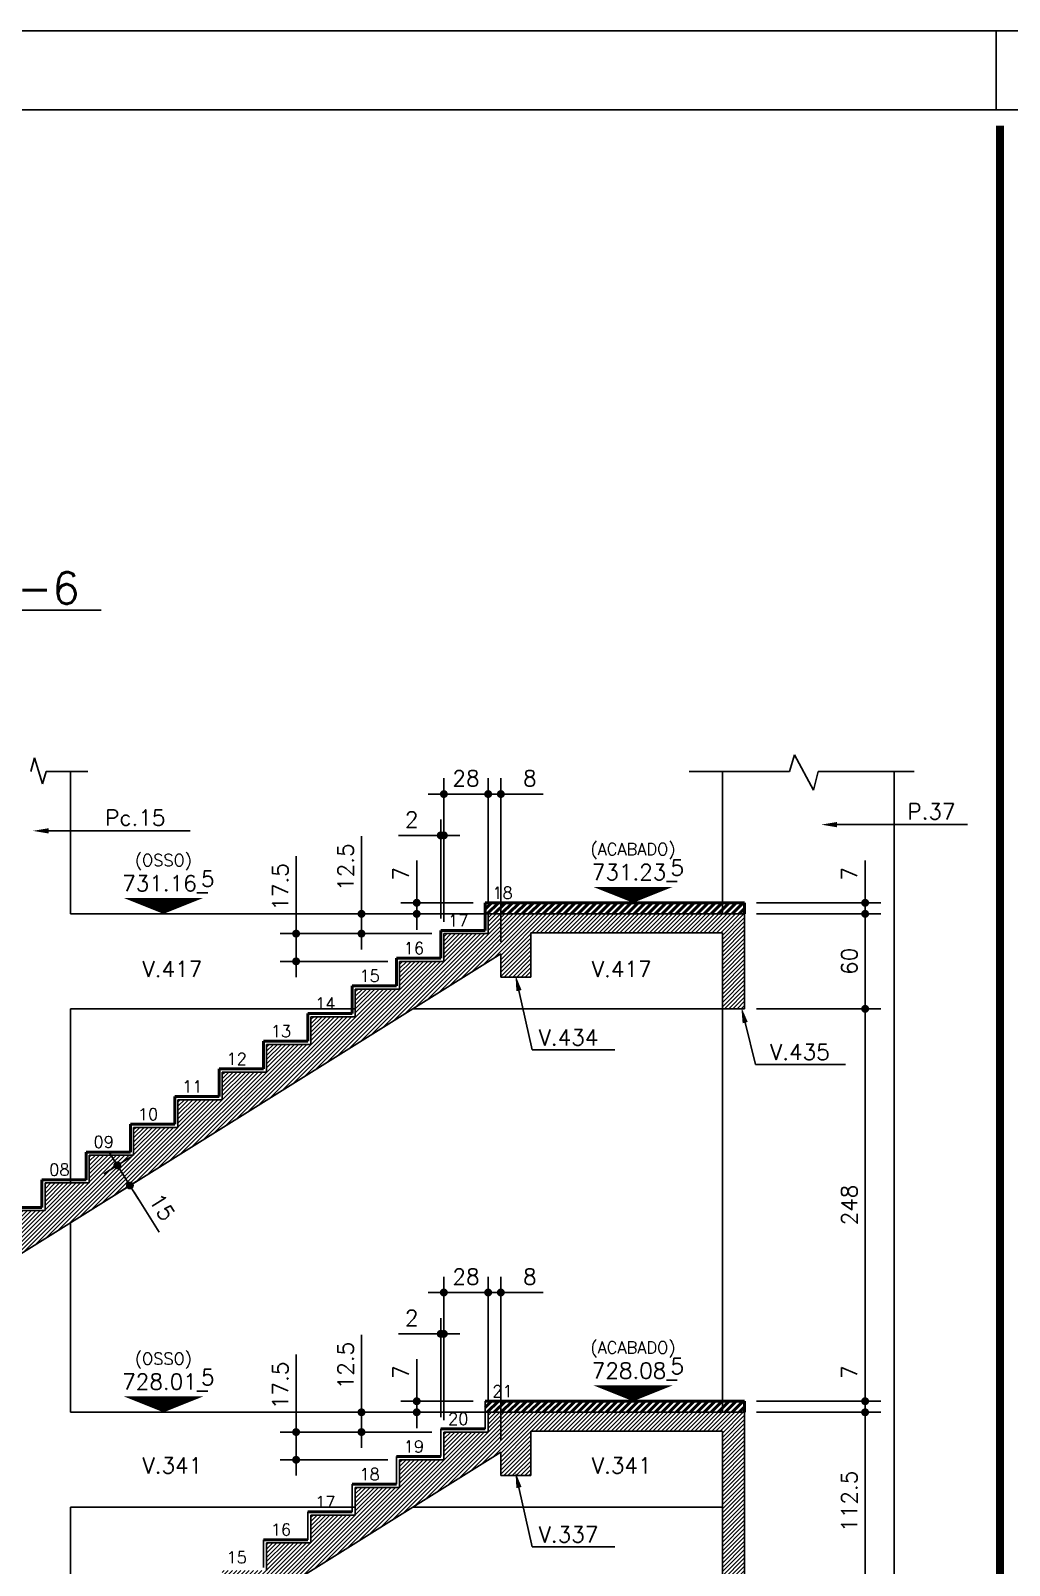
# Model space of a CAD drawing. Header units: inches. Extents: x 0 to 5940, y 0 to 4205.
# Drawn here: x 4405 to 5023, y 3235 to 4205 of the extents above; entities that cross this region are included whole.
import ezdxf
from ezdxf.enums import TextEntityAlignment as Align

# ---------------------------------------------------------------- set-up
doc = ezdxf.new("R2010")
doc.units = ezdxf.units.IN
doc.header["$LTSCALE"] = 50
doc.header["$MEASUREMENT"] = 0
for name, color, linetype in [('CORTES', 2, 'Continuous'), ('COTA', 6, 'Continuous'), ('FOLHA', 7, 'Continuous'), ('NIVEL', 3, 'Continuous'), ('TEXTO', 3, 'Continuous')]:
    doc.layers.add(name, color=color, linetype=linetype)
doc.styles.add('ROMANS', font='romans.shx')
doc.dimstyles.new('COTA_50', dxfattribs={"dimscale": 5, "dimtxt": 2, "dimasz": 1, "dimexe": 2, "dimexo": 1.5, "dimgap": 1, "dimtad": 1, "dimzin": 12, "dimdsep": 46, "dimtxsty": 'ROMANS', "dimblk1": 'COTA', "dimblk2": 'COTA', "dimsah": 1, "dimcen": -4, "dimdle": 1.5, "dimclrd": 6, "dimclre": 6, "dimclrt": 3, "dimadec": 0, "dimazin": 0, "dimtfac": 1, "dimtofl": 0, "dimtmove": 0, "dimatfit": 3, "dimldrblk": 'COTA', "dimfxl": 1, "dimtolj": 1, "dimtzin": 12, "dimarcsym": 0})

# ---------------------------------------------------------------- blocks, each defined once
blk = doc.blocks.new('COTA')
at = {"layer": 'COTA'}
for p, q in [((0, -2), (0, 2)), ((2, 0), (-2, 0))]:
    blk.add_line(p, q, dxfattribs=at)
at = {"layer": 'COTA', "const_width": 0.5}
blk.add_lwpolyline([(-0.25, 0, 1), (0.25, 0, 1)], format="xyb", close=True, dxfattribs=at)
blk = doc.blocks.new('*D18')
at = {"layer": 'COTA', "color": 6, "lineweight": -2, "transparency": 16777216}
for p, q in [((4648.97, 3343.84), (4648.97, 3365.5)), ((4684.61, 3338.84), (4638.97, 3338.84)), ((4643.65, 3331.84), (4638.97, 3331.84)), ((4648.97, 3326.84), (4648.97, 3321.84))]:
    blk.add_line(p, q, dxfattribs=at)
at = {"layer": 'Defpoints', "color": 0, "transparency": 16777216}
for p in [(4648.97, 3338.84), (4692.11, 3338.84), (4651.15, 3331.84)]:
    blk.add_point(p, dxfattribs=at)
at = {"layer": 'COTA', "color": 6, "lineweight": -2, "transparency": 16777216, "xscale": 5, "yscale": 5, "zscale": 5}
for p, rotation in [((4648.97, 3338.84), 270), ((4648.97, 3331.84), 90)]:
    blk.add_blockref('COTA', p, dxfattribs=dict(at, rotation=rotation))
at = {"layer": 'COTA', "color": 3, "transparency": 16777216, "insert": (4638.97, 3357.17), "char_height": 10, "attachment_point": 5, "rotation": 90, "style": 'ROMANS'}
blk.add_mtext('\\A1;7', dxfattribs=at)
blk = doc.blocks.new('*D19')
at = {"layer": 'COTA', "color": 6, "lineweight": -2, "transparency": 16777216}
for p, q in [((4614.07, 3336.84), (4614.07, 3380.89)), ((4610.47, 3331.84), (4604.07, 3331.84)), ((4658.61, 3319.34), (4604.07, 3319.34)), ((4614.07, 3314.34), (4614.07, 3309.34))]:
    blk.add_line(p, q, dxfattribs=at)
at = {"layer": 'Defpoints', "color": 0, "transparency": 16777216}
for p in [(4614.07, 3331.84), (4617.97, 3331.84), (4666.11, 3319.34)]:
    blk.add_point(p, dxfattribs=at)
at = {"layer": 'COTA', "color": 6, "lineweight": -2, "transparency": 16777216, "xscale": 5, "yscale": 5, "zscale": 5}
for p, rotation in [((4614.07, 3331.84), 270), ((4614.07, 3319.34), 90)]:
    blk.add_blockref('COTA', p, dxfattribs=dict(at, rotation=rotation))
at = {"layer": 'COTA', "color": 3, "transparency": 16777216, "insert": (4604.07, 3361.36), "char_height": 10, "attachment_point": 5, "rotation": 90, "style": 'ROMANS'}
blk.add_mtext('\\A1;12.5', dxfattribs=at)
blk = doc.blocks.new('*D20')
at = {"layer": 'COTA', "color": 6, "lineweight": -2, "transparency": 16777216}
for p, q in [((4572.78, 3324.34), (4572.78, 3368.39)), ((4658.61, 3319.34), (4562.78, 3319.34)), ((4630.61, 3301.84), (4562.78, 3301.84)), ((4572.78, 3296.84), (4572.78, 3291.84))]:
    blk.add_line(p, q, dxfattribs=at)
at = {"layer": 'Defpoints', "color": 0, "transparency": 16777216}
for p in [(4572.78, 3319.34), (4666.11, 3319.34), (4638.11, 3301.84)]:
    blk.add_point(p, dxfattribs=at)
at = {"layer": 'COTA', "color": 6, "lineweight": -2, "transparency": 16777216, "xscale": 5, "yscale": 5, "zscale": 5}
for p, rotation in [((4572.78, 3319.34), 270), ((4572.78, 3301.84), 90)]:
    blk.add_blockref('COTA', p, dxfattribs=dict(at, rotation=rotation))
at = {"layer": 'COTA', "color": 3, "transparency": 16777216, "insert": (4562.78, 3348.86), "char_height": 10, "attachment_point": 5, "rotation": 90, "style": 'ROMANS'}
blk.add_mtext('\\A1;17.5', dxfattribs=at)
blk = doc.blocks.new('*D30')
at = {"layer": 'COTA', "color": 6, "lineweight": -2, "transparency": 16777216}
for p, q in [((4694.11, 3339.34), (4694.11, 3417.55)), ((4702.11, 3314.15), (4702.11, 3417.55)), ((4689.11, 3407.55), (4684.11, 3407.55)), ((4707.11, 3407.55), (4728.78, 3407.55))]:
    blk.add_line(p, q, dxfattribs=at)
at = {"layer": 'Defpoints', "color": 0, "transparency": 16777216}
for p in [(4702.11, 3407.55), (4694.11, 3331.84), (4702.11, 3306.65)]:
    blk.add_point(p, dxfattribs=at)
at = {"layer": 'COTA', "color": 6, "lineweight": -2, "transparency": 16777216, "xscale": 5, "yscale": 5, "zscale": 5}
blk.add_blockref('COTA', (4694.11, 3407.55), dxfattribs=at)
at = {"layer": 'COTA', "color": 6, "lineweight": -2, "transparency": 16777216, "xscale": 5, "yscale": 5, "zscale": 5, "rotation": 180}
blk.add_blockref('COTA', (4702.11, 3407.55), dxfattribs=at)
at = {"layer": 'COTA', "color": 3, "transparency": 16777216, "insert": (4720.44, 3417.55), "char_height": 10, "attachment_point": 5, "style": 'ROMANS'}
blk.add_mtext('\\A1;8', dxfattribs=at)
blk = doc.blocks.new('*D31')
at = {"layer": 'COTA', "color": 6, "lineweight": -2, "transparency": 16777216}
for p, q in [((4666.11, 3326.84), (4666.11, 3417.55)), ((4694.11, 3339.34), (4694.11, 3417.55)), ((4689.11, 3407.55), (4671.11, 3407.55))]:
    blk.add_line(p, q, dxfattribs=at)
at = {"layer": 'Defpoints', "color": 0, "transparency": 16777216}
for p in [(4666.11, 3407.55), (4694.11, 3331.84), (4666.11, 3319.34)]:
    blk.add_point(p, dxfattribs=at)
at = {"layer": 'COTA', "color": 6, "lineweight": -2, "transparency": 16777216, "xscale": 5, "yscale": 5, "zscale": 5, "rotation": 180}
blk.add_blockref('COTA', (4666.11, 3407.55), dxfattribs=at)
at = {"layer": 'COTA', "color": 6, "lineweight": -2, "transparency": 16777216, "xscale": 5, "yscale": 5, "zscale": 5}
blk.add_blockref('COTA', (4694.11, 3407.55), dxfattribs=at)
at = {"layer": 'COTA', "color": 3, "transparency": 16777216, "insert": (4680.11, 3417.55), "char_height": 10, "attachment_point": 5, "style": 'ROMANS'}
blk.add_mtext('\\A1;28', dxfattribs=at)
blk = doc.blocks.new('*D32')
at = {"layer": 'COTA', "color": 6, "lineweight": -2, "transparency": 16777216}
for p, q in [((4664.11, 3328.84), (4664.11, 3391.42)), ((4666.11, 3363.49), (4666.11, 3391.42)), ((4659.11, 3381.42), (4637.44, 3381.42)), ((4671.11, 3381.42), (4676.11, 3381.42))]:
    blk.add_line(p, q, dxfattribs=at)
at = {"layer": 'Defpoints', "color": 0, "transparency": 16777216}
for p in [(4664.11, 3381.42), (4666.11, 3355.99), (4664.11, 3321.34)]:
    blk.add_point(p, dxfattribs=at)
at = {"layer": 'COTA', "color": 6, "lineweight": -2, "transparency": 16777216, "xscale": 5, "yscale": 5, "zscale": 5}
blk.add_blockref('COTA', (4664.11, 3381.42), dxfattribs=at)
at = {"layer": 'COTA', "color": 6, "lineweight": -2, "transparency": 16777216, "xscale": 5, "yscale": 5, "zscale": 5, "rotation": 180}
blk.add_blockref('COTA', (4666.11, 3381.42), dxfattribs=at)
at = {"layer": 'COTA', "color": 3, "transparency": 16777216, "insert": (4645.78, 3391.42), "char_height": 10, "attachment_point": 5, "style": 'ROMANS'}
blk.add_mtext('\\A1;2', dxfattribs=at)
blk = doc.blocks.new('*D33')
at = {"layer": 'COTA', "color": 6, "lineweight": -2, "transparency": 16777216}
for p, q in [((4648.97, 3658.84), (4648.97, 3680.5)), ((4684.61, 3653.84), (4638.97, 3653.84)), ((4643.65, 3646.84), (4638.97, 3646.84)), ((4648.97, 3641.84), (4648.97, 3636.84))]:
    blk.add_line(p, q, dxfattribs=at)
at = {"layer": 'Defpoints', "color": 0, "transparency": 16777216}
for p in [(4648.97, 3653.84), (4651.15, 3646.84), (4692.11, 3653.84)]:
    blk.add_point(p, dxfattribs=at)
at = {"layer": 'COTA', "color": 6, "lineweight": -2, "transparency": 16777216, "xscale": 5, "yscale": 5, "zscale": 5}
for p, rotation in [((4648.97, 3653.84), 270), ((4648.97, 3646.84), 90)]:
    blk.add_blockref('COTA', p, dxfattribs=dict(at, rotation=rotation))
at = {"layer": 'COTA', "color": 3, "transparency": 16777216, "insert": (4638.97, 3672.17), "char_height": 10, "attachment_point": 5, "rotation": 90, "style": 'ROMANS'}
blk.add_mtext('\\A1;7', dxfattribs=at)
blk = doc.blocks.new('*D34')
at = {"layer": 'COTA', "color": 6, "lineweight": -2, "transparency": 16777216}
for p, q in [((4614.07, 3651.84), (4614.07, 3695.89)), ((4610.47, 3646.84), (4604.07, 3646.84)), ((4658.61, 3634.34), (4604.07, 3634.34)), ((4614.07, 3629.34), (4614.07, 3624.34))]:
    blk.add_line(p, q, dxfattribs=at)
at = {"layer": 'Defpoints', "color": 0, "transparency": 16777216}
for p in [(4614.07, 3646.84), (4617.97, 3646.84), (4666.11, 3634.34)]:
    blk.add_point(p, dxfattribs=at)
at = {"layer": 'COTA', "color": 6, "lineweight": -2, "transparency": 16777216, "xscale": 5, "yscale": 5, "zscale": 5}
for p, rotation in [((4614.07, 3646.84), 270), ((4614.07, 3634.34), 90)]:
    blk.add_blockref('COTA', p, dxfattribs=dict(at, rotation=rotation))
at = {"layer": 'COTA', "color": 3, "transparency": 16777216, "insert": (4604.07, 3676.36), "char_height": 10, "attachment_point": 5, "rotation": 90, "style": 'ROMANS'}
blk.add_mtext('\\A1;12.5', dxfattribs=at)
blk = doc.blocks.new('*D35')
at = {"layer": 'COTA', "color": 6, "lineweight": -2, "transparency": 16777216}
for p, q in [((4572.78, 3639.34), (4572.78, 3683.39)), ((4658.61, 3634.34), (4562.78, 3634.34)), ((4630.61, 3616.84), (4562.78, 3616.84)), ((4572.78, 3611.84), (4572.78, 3606.84))]:
    blk.add_line(p, q, dxfattribs=at)
at = {"layer": 'Defpoints', "color": 0, "transparency": 16777216}
for p in [(4572.78, 3634.34), (4666.11, 3634.34), (4638.11, 3616.84)]:
    blk.add_point(p, dxfattribs=at)
at = {"layer": 'COTA', "color": 6, "lineweight": -2, "transparency": 16777216, "xscale": 5, "yscale": 5, "zscale": 5}
for p, rotation in [((4572.78, 3634.34), 270), ((4572.78, 3616.84), 90)]:
    blk.add_blockref('COTA', p, dxfattribs=dict(at, rotation=rotation))
at = {"layer": 'COTA', "color": 3, "transparency": 16777216, "insert": (4562.78, 3663.86), "char_height": 10, "attachment_point": 5, "rotation": 90, "style": 'ROMANS'}
blk.add_mtext('\\A1;17.5', dxfattribs=at)
blk = doc.blocks.new('*D36')
at = {"layer": 'COTA', "color": 6, "lineweight": -2, "transparency": 16777216}
for p, q in [((4694.11, 3654.34), (4694.11, 3732.55)), ((4702.11, 3629.15), (4702.11, 3732.55)), ((4689.11, 3722.55), (4684.11, 3722.55)), ((4707.11, 3722.55), (4728.78, 3722.55))]:
    blk.add_line(p, q, dxfattribs=at)
at = {"layer": 'Defpoints', "color": 0, "transparency": 16777216}
for p in [(4702.11, 3722.55), (4694.11, 3646.84), (4702.11, 3621.65)]:
    blk.add_point(p, dxfattribs=at)
at = {"layer": 'COTA', "color": 6, "lineweight": -2, "transparency": 16777216, "xscale": 5, "yscale": 5, "zscale": 5}
blk.add_blockref('COTA', (4694.11, 3722.55), dxfattribs=at)
at = {"layer": 'COTA', "color": 6, "lineweight": -2, "transparency": 16777216, "xscale": 5, "yscale": 5, "zscale": 5, "rotation": 180}
blk.add_blockref('COTA', (4702.11, 3722.55), dxfattribs=at)
at = {"layer": 'COTA', "color": 3, "transparency": 16777216, "insert": (4720.44, 3732.55), "char_height": 10, "attachment_point": 5, "style": 'ROMANS'}
blk.add_mtext('\\A1;8', dxfattribs=at)
blk = doc.blocks.new('*D37')
at = {"layer": 'COTA', "color": 6, "lineweight": -2, "transparency": 16777216}
for p, q in [((4666.11, 3641.84), (4666.11, 3732.55)), ((4694.11, 3654.34), (4694.11, 3732.55)), ((4689.11, 3722.55), (4671.11, 3722.55))]:
    blk.add_line(p, q, dxfattribs=at)
at = {"layer": 'Defpoints', "color": 0, "transparency": 16777216}
for p in [(4666.11, 3722.55), (4694.11, 3646.84), (4666.11, 3634.34)]:
    blk.add_point(p, dxfattribs=at)
at = {"layer": 'COTA', "color": 6, "lineweight": -2, "transparency": 16777216, "xscale": 5, "yscale": 5, "zscale": 5, "rotation": 180}
blk.add_blockref('COTA', (4666.11, 3722.55), dxfattribs=at)
at = {"layer": 'COTA', "color": 6, "lineweight": -2, "transparency": 16777216, "xscale": 5, "yscale": 5, "zscale": 5}
blk.add_blockref('COTA', (4694.11, 3722.55), dxfattribs=at)
at = {"layer": 'COTA', "color": 3, "transparency": 16777216, "insert": (4680.11, 3732.55), "char_height": 10, "attachment_point": 5, "style": 'ROMANS'}
blk.add_mtext('\\A1;28', dxfattribs=at)
blk = doc.blocks.new('*D38')
at = {"layer": 'COTA', "color": 6, "lineweight": -2, "transparency": 16777216}
for p, q in [((4664.11, 3643.84), (4664.11, 3706.42)), ((4666.11, 3678.49), (4666.11, 3706.42)), ((4659.11, 3696.42), (4637.44, 3696.42)), ((4671.11, 3696.42), (4676.11, 3696.42))]:
    blk.add_line(p, q, dxfattribs=at)
at = {"layer": 'Defpoints', "color": 0, "transparency": 16777216}
for p in [(4664.11, 3696.42), (4666.11, 3670.99), (4664.11, 3636.34)]:
    blk.add_point(p, dxfattribs=at)
at = {"layer": 'COTA', "color": 6, "lineweight": -2, "transparency": 16777216, "xscale": 5, "yscale": 5, "zscale": 5}
blk.add_blockref('COTA', (4664.11, 3696.42), dxfattribs=at)
at = {"layer": 'COTA', "color": 6, "lineweight": -2, "transparency": 16777216, "xscale": 5, "yscale": 5, "zscale": 5, "rotation": 180}
blk.add_blockref('COTA', (4666.11, 3696.42), dxfattribs=at)
at = {"layer": 'COTA', "color": 3, "transparency": 16777216, "insert": (4645.78, 3706.42), "char_height": 10, "attachment_point": 5, "style": 'ROMANS'}
blk.add_mtext('\\A1;2', dxfattribs=at)
blk = doc.blocks.new('*D43')
at = {"layer": 'COTA', "color": 6, "lineweight": -2, "transparency": 16777216}
for p, q in [((4457.16, 3492.14), (4454.51, 3496.38)), ((4463.75, 3490.36), (4451.33, 3482.6)), ((4471.7, 3477.64), (4459.28, 3469.88)), ((4470.41, 3470.94), (4486.19, 3445.7))]:
    blk.add_line(p, q, dxfattribs=at)
at = {"layer": 'Defpoints', "color": 0, "transparency": 16777216}
for p in [(4470.11, 3494.34), (4467.76, 3475.18), (4478.06, 3481.62)]:
    blk.add_point(p, dxfattribs=at)
at = {"layer": 'COTA', "color": 6, "lineweight": -2, "transparency": 16777216, "xscale": 5, "yscale": 5, "zscale": 5}
for p, rotation in [((4459.81, 3487.9), 302.005383208085), ((4467.76, 3475.18), 122.005383208085)]:
    blk.add_blockref('COTA', p, dxfattribs=dict(at, rotation=rotation))
at = {"layer": 'COTA', "color": 3, "transparency": 16777216, "insert": (4488.11, 3461.5), "char_height": 10, "attachment_point": 5, "rotation": 302.00538, "style": 'ROMANS'}
blk.add_mtext('\\A1;15', dxfattribs=at)
blk = doc.blocks.new('*D270')
at = {"layer": 'COTA', "color": 6, "lineweight": -2, "transparency": 16777216}
for p, q in [((4863.61, 3586.84), (4942.28, 3586.84)), ((4932.28, 3343.84), (4932.28, 3581.84)), ((4863.61, 3338.84), (4942.28, 3338.84))]:
    blk.add_line(p, q, dxfattribs=at)
at = {"layer": 'Defpoints', "color": 0, "transparency": 16777216}
for p in [(4856.11, 3586.84), (4932.28, 3586.84), (4856.11, 3338.84)]:
    blk.add_point(p, dxfattribs=at)
at = {"layer": 'COTA', "color": 6, "lineweight": -2, "transparency": 16777216, "xscale": 5, "yscale": 5, "zscale": 5}
for p, rotation in [((4932.28, 3586.84), 90), ((4932.28, 3338.84), 270)]:
    blk.add_blockref('COTA', p, dxfattribs=dict(at, rotation=rotation))
at = {"layer": 'COTA', "color": 3, "transparency": 16777216, "insert": (4922.28, 3462.84), "char_height": 10, "attachment_point": 5, "rotation": 90, "style": 'ROMANS'}
blk.add_mtext('\\A1;248', dxfattribs=at)
blk = doc.blocks.new('*D271')
at = {"layer": 'COTA', "color": 6, "lineweight": -2, "transparency": 16777216}
for p, q in [((4863.61, 3646.84), (4942.28, 3646.84)), ((4932.28, 3591.84), (4932.28, 3641.84)), ((4863.61, 3586.84), (4942.28, 3586.84))]:
    blk.add_line(p, q, dxfattribs=at)
at = {"layer": 'Defpoints', "color": 0, "transparency": 16777216}
for p in [(4856.11, 3646.84), (4932.28, 3646.84), (4856.11, 3586.84)]:
    blk.add_point(p, dxfattribs=at)
at = {"layer": 'COTA', "color": 6, "lineweight": -2, "transparency": 16777216, "xscale": 5, "yscale": 5, "zscale": 5}
for p, rotation in [((4932.28, 3646.84), 90), ((4932.28, 3586.84), 270)]:
    blk.add_blockref('COTA', p, dxfattribs=dict(at, rotation=rotation))
at = {"layer": 'COTA', "color": 3, "transparency": 16777216, "insert": (4922.28, 3616.84), "char_height": 10, "attachment_point": 5, "rotation": 90, "style": 'ROMANS'}
blk.add_mtext('\\A1;60', dxfattribs=at)
blk = doc.blocks.new('*D272')
at = {"layer": 'COTA', "color": 6, "lineweight": -2, "transparency": 16777216}
for p, q in [((4932.28, 3658.84), (4932.28, 3680.5)), ((4863.61, 3653.84), (4942.28, 3653.84)), ((4863.61, 3646.84), (4942.28, 3646.84)), ((4932.28, 3641.84), (4932.28, 3636.84))]:
    blk.add_line(p, q, dxfattribs=at)
at = {"layer": 'Defpoints', "color": 0, "transparency": 16777216}
for p in [(4856.11, 3653.84), (4856.11, 3646.84), (4932.28, 3653.84)]:
    blk.add_point(p, dxfattribs=at)
at = {"layer": 'COTA', "color": 6, "lineweight": -2, "transparency": 16777216, "xscale": 5, "yscale": 5, "zscale": 5}
for p, rotation in [((4932.28, 3653.84), 270), ((4932.28, 3646.84), 90)]:
    blk.add_blockref('COTA', p, dxfattribs=dict(at, rotation=rotation))
at = {"layer": 'COTA', "color": 3, "transparency": 16777216, "insert": (4922.28, 3672.17), "char_height": 10, "attachment_point": 5, "rotation": 90, "style": 'ROMANS'}
blk.add_mtext('\\A1;7', dxfattribs=at)
blk = doc.blocks.new('*D273')
at = {"layer": 'COTA', "color": 6, "lineweight": -2, "transparency": 16777216}
for p, q in [((4932.28, 3343.84), (4932.28, 3365.5)), ((4863.61, 3338.84), (4942.28, 3338.84)), ((4863.61, 3331.84), (4942.28, 3331.84)), ((4932.28, 3326.84), (4932.28, 3321.84))]:
    blk.add_line(p, q, dxfattribs=at)
at = {"layer": 'Defpoints', "color": 0, "transparency": 16777216}
for p in [(4856.11, 3338.84), (4932.28, 3338.84), (4856.11, 3331.84)]:
    blk.add_point(p, dxfattribs=at)
at = {"layer": 'COTA', "color": 6, "lineweight": -2, "transparency": 16777216, "xscale": 5, "yscale": 5, "zscale": 5}
for p, rotation in [((4932.28, 3338.84), 270), ((4932.28, 3331.84), 90)]:
    blk.add_blockref('COTA', p, dxfattribs=dict(at, rotation=rotation))
at = {"layer": 'COTA', "color": 3, "transparency": 16777216, "insert": (4922.28, 3357.17), "char_height": 10, "attachment_point": 5, "rotation": 90, "style": 'ROMANS'}
blk.add_mtext('\\A1;7', dxfattribs=at)
blk = doc.blocks.new('*D274')
at = {"layer": 'COTA', "color": 6, "lineweight": -2, "transparency": 16777216}
for p, q in [((4863.61, 3331.84), (4942.28, 3331.84)), ((4932.28, 3326.84), (4932.28, 3224.34)), ((4863.61, 3219.34), (4942.28, 3219.34))]:
    blk.add_line(p, q, dxfattribs=at)
at = {"layer": 'Defpoints', "color": 0, "transparency": 16777216}
for p in [(4856.11, 3331.84), (4856.11, 3219.34), (4932.28, 3219.34)]:
    blk.add_point(p, dxfattribs=at)
at = {"layer": 'COTA', "color": 6, "lineweight": -2, "transparency": 16777216, "xscale": 5, "yscale": 5, "zscale": 5}
for p, rotation in [((4932.28, 3331.84), 90), ((4932.28, 3219.34), 270)]:
    blk.add_blockref('COTA', p, dxfattribs=dict(at, rotation=rotation))
at = {"layer": 'COTA', "color": 3, "transparency": 16777216, "insert": (4922.28, 3275.59), "char_height": 10, "attachment_point": 5, "rotation": 90, "style": 'ROMANS'}
blk.add_mtext('\\A1;112.5', dxfattribs=at)

msp = doc.modelspace()

# ---------------------------------------------------------------- hatches: boundary and pattern name
at = {"layer": 'CORTES'}
h = msp.add_hatch(dxfattribs=at)
h.set_pattern_fill('ANSI31', color=252, scale=15)
h.set_pattern_definition([(45, (-3684.6014, 14150.7045), (-1.32582521, 1.32582521), [])])
h.paths.add_polyline_path([(4638.111, 3599.338), (4610.111, 3599.338), (4610.111, 3581.838), (4582.111, 3581.838), (4582.111, 3564.338), (4554.111, 3564.338), (4554.111, 3546.838), (4526.111, 3546.838), (4526.111, 3529.338), (4498.111, 3529.338), (4498.111, 3511.838), (4470.111, 3511.838), (4470.111, 3494.338), (4442.111, 3494.338), (4442.111, 3476.838), (4414.111, 3476.838), (4414.111, 3459.338), (4386.111, 3459.338), (4386.111, 3441.838), (4358.111, 3441.838), (4358.111, 3424.338), (4330.111, 3424.338), (4330.111, 3406.838), (4302.111, 3406.838), (4302.111, 3389.338), (4274.111, 3389.338), (4274.111, 3371.838), (4246.111, 3371.838), (4246.111, 3354.338), (4218.111, 3354.338), (4218.111, 3331.838), (3817.58, 3331.838), (3817.58, 3316.838), (3972.077, 3316.838), (3972.077, 3271.838), (3991.077, 3271.838), (3991.077, 3319.838), (4218.111, 3319.838), (4218.111, 3291.838), (4237.111, 3291.838), (4237.111, 3331.024), (4702.111, 3621.649), (4702.111, 3606.838), (4721.111, 3606.838), (4721.111, 3634.838), (4842.111, 3634.838), (4842.111, 3586.838), (4856.111, 3586.838), (4856.111, 3646.838), (4694.111, 3646.838), (4694.111, 3634.338), (4666.111, 3634.338), (4666.111, 3616.838), (4638.111, 3616.838)])
at = {"layer": 'CORTES', "linetype": 'Continuous', "lineweight": 50}
h = msp.add_hatch(dxfattribs=at)
h.set_pattern_fill('ANSI31', color=253, scale=25)
h.set_pattern_definition([(45, (-3684.6014, 14957.1762), (-2.2097087, 2.2097087), [])])
h.paths.add_polyline_path([(4856.111, 3653.838), (4692.111, 3653.838), (4692.111, 3646.838), (4694.111, 3646.838), (4856.111, 3646.838)])
h = msp.add_hatch(dxfattribs=at)
h.set_pattern_fill('ANSI31', color=253, scale=25)
h.set_pattern_definition([(45, (-3684.6014, 14642.1762), (-2.2097087, 2.2097087), [])])
h.paths.add_polyline_path([(4856.111, 3338.838), (4692.111, 3338.838), (4692.111, 3331.838), (4694.111, 3331.838), (4856.111, 3331.838)])
at = {"layer": 'CORTES'}
h = msp.add_hatch(dxfattribs=at)
h.set_pattern_fill('ANSI31', color=252, scale=15)
h.set_pattern_definition([(45, (-3684.6014, 14642.1762), (-1.32582521, 1.32582521), [])])
h.paths.add_polyline_path([(4154.413, 2964.338), (4702.111, 3306.649), (4702.111, 3291.838), (4721.111, 3291.838), (4721.111, 3319.838), (4842.111, 3319.838), (4842.111, 3219.338), (4856.111, 3219.338), (4856.111, 3331.838), (4694.111, 3331.838), (4694.111, 3319.338), (4666.111, 3319.338), (4666.111, 3301.838), (4638.111, 3301.838), (4638.111, 3284.338), (4610.111, 3284.338), (4610.111, 3266.838), (4582.111, 3266.838), (4582.111, 3249.338), (4554.111, 3249.338), (4554.111, 3231.838), (4526.111, 3231.838), (4526.111, 3214.338), (4498.111, 3214.338), (4498.111, 3196.838), (4470.111, 3196.838), (4470.111, 3179.338), (4442.111, 3179.338), (4442.111, 3161.838), (4414.111, 3161.838), (4414.111, 3144.338), (4386.111, 3144.338), (4386.111, 3126.838), (4358.111, 3126.838), (4358.111, 3109.338), (4330.111, 3109.338), (4330.111, 3091.838), (4302.111, 3091.838), (4302.111, 3074.338), (4274.111, 3074.338), (4274.111, 3056.838), (4246.111, 3056.838), (4246.111, 3039.338), (4218.111, 3039.338), (4218.111, 3021.838), (4190.111, 3021.838), (4190.111, 3004.338), (4162.111, 3004.338), (4162.111, 2986.838), (4134.111, 2986.838), (4134.111, 2964.338), (3817.58, 2964.338), (3817.58, 2949.338), (4110.611, 2949.338), (4110.611, 2904.338), (4129.611, 2904.338), (4129.611, 2952.338), (4702.111, 2952.338), (4702.111, 2904.338), (4721.111, 2904.338), (4721.111, 2952.338), (4842.111, 2952.338), (4842.111, 2869.338), (4856.111, 2869.338), (4856.111, 2964.338)])

# ---------------------------------------------------------------- linework, layer by layer
at = {"layer": 'CORTES', "color": 8}
for p, q in [((4405.067, 3736.83), (4407.406, 3745.526)), ((4407.406, 3745.526), (4412.447, 3729.017)), ((4884.405, 3736.83), (4887.747, 3747.322)), ((4887.747, 3747.322), (4899.626, 3724.942)), ((4412.447, 3729.017), (4414.817, 3736.83)), ((4414.817, 3736.83), (4441.106, 3736.83)), ((4821.057, 3736.83), (4884.405, 3736.83)), ((4899.626, 3724.942), (4902.683, 3736.83)), ((4902.683, 3736.83), (4963.324, 3736.83)), ((4950.658, 2799.018), (4950.658, 3736.83))]:
    msp.add_line(p, q, dxfattribs=at)
at = {"layer": 'CORTES'}
for p, q in [((4430.111, 3736.83), (4430.111, 3646.838)), ((4842.111, 3646.838), (4842.111, 3736.83)), ((4430.111, 3646.838), (4694.111, 3646.838)), ((4430.111, 3586.838), (4430.111, 3476.838)), ((4430.111, 3586.838), (4610.111, 3586.838)), ((4646.413, 3586.838), (4842.111, 3586.838)), ((4842.111, 3331.838), (4842.111, 3586.838)), ((4430.111, 3451.649), (4430.111, 3331.838)), ((4430.111, 3331.838), (4694.111, 3331.838)), ((4430.111, 3271.838), (4430.111, 3161.838)), ((4430.111, 3271.838), (4610.111, 3271.838)), ((4646.413, 3271.838), (4842.111, 3271.838))]:
    msp.add_line(p, q, dxfattribs=at)
at = {"layer": 'CORTES', "color": 253, "linetype": 'Continuous', "lineweight": 50}
for p, q in [((4692.111, 3653.838), (4856.111, 3653.838)), ((4692.111, 3636.338), (4692.111, 3653.838)), ((4856.111, 3646.838), (4856.111, 3653.838)), ((4664.111, 3636.338), (4692.111, 3636.338)), ((4664.111, 3618.838), (4664.111, 3636.338)), ((4636.111, 3618.838), (4664.111, 3618.838)), ((4636.111, 3601.338), (4636.111, 3618.838)), ((4608.111, 3601.338), (4636.111, 3601.338)), ((4608.111, 3583.838), (4608.111, 3601.338)), ((4580.111, 3583.838), (4608.111, 3583.838)), ((4580.111, 3566.338), (4580.111, 3583.838)), ((4552.111, 3566.338), (4580.111, 3566.338)), ((4552.111, 3548.838), (4552.111, 3566.338)), ((4524.111, 3548.838), (4552.111, 3548.838)), ((4524.111, 3531.338), (4524.111, 3548.838)), ((4496.111, 3531.338), (4524.111, 3531.338)), ((4496.111, 3513.838), (4496.111, 3531.338)), ((4468.111, 3513.838), (4496.111, 3513.838)), ((4468.111, 3496.338), (4468.111, 3513.838)), ((4440.111, 3496.338), (4468.111, 3496.338)), ((4440.111, 3478.838), (4440.111, 3496.338)), ((4412.111, 3478.838), (4440.111, 3478.838)), ((4412.111, 3461.338), (4412.111, 3478.838)), ((4384.111, 3461.338), (4412.111, 3461.338)), ((4692.111, 3338.838), (4856.111, 3338.838)), ((4856.111, 3331.838), (4856.111, 3338.838)), ((4664.111, 3321.338), (4692.111, 3321.338)), ((4636.111, 3303.838), (4664.111, 3303.838)), ((4608.111, 3286.338), (4636.111, 3286.338)), ((4580.111, 3268.838), (4608.111, 3268.838)), ((4552.111, 3251.338), (4580.111, 3251.338))]:
    msp.add_line(p, q, dxfattribs=at)
at = {"layer": 'CORTES', "color": 1}
for p, q in [((4694.111, 3634.338), (4694.111, 3646.838)), ((4694.111, 3646.838), (4856.111, 3646.838)), ((4856.111, 3586.838), (4856.111, 3646.838)), ((4666.111, 3616.838), (4666.111, 3634.338)), ((4666.111, 3634.338), (4694.111, 3634.338)), ((4721.111, 3606.838), (4721.111, 3634.838)), ((4721.111, 3634.838), (4842.111, 3634.838)), ((4842.111, 3586.838), (4842.111, 3634.838)), ((4237.111, 3331.024), (4702.111, 3621.649)), ((4702.111, 3606.838), (4702.111, 3621.649)), ((4638.111, 3599.338), (4638.111, 3616.838)), ((4638.111, 3616.838), (4666.111, 3616.838)), ((4610.111, 3581.838), (4610.111, 3599.338)), ((4610.111, 3599.338), (4638.111, 3599.338)), ((4702.111, 3606.838), (4721.111, 3606.838)), ((4582.111, 3564.338), (4582.111, 3581.838)), ((4582.111, 3581.838), (4610.111, 3581.838)), ((4842.111, 3586.838), (4856.111, 3586.838)), ((4554.111, 3546.838), (4554.111, 3564.338)), ((4554.111, 3564.338), (4582.111, 3564.338)), ((4526.111, 3529.338), (4526.111, 3546.838)), ((4526.111, 3546.838), (4554.111, 3546.838)), ((4498.111, 3511.838), (4498.111, 3529.338)), ((4498.111, 3529.338), (4526.111, 3529.338)), ((4470.111, 3494.338), (4470.111, 3511.838)), ((4470.111, 3511.838), (4498.111, 3511.838)), ((4442.111, 3476.838), (4442.111, 3494.338)), ((4442.111, 3494.338), (4470.111, 3494.338)), ((4414.111, 3459.338), (4414.111, 3476.838)), ((4414.111, 3476.838), (4442.111, 3476.838)), ((4386.111, 3459.338), (4414.111, 3459.338)), ((4694.111, 3319.338), (4694.111, 3331.838)), ((4694.111, 3331.838), (4856.111, 3331.838)), ((4856.111, 3331.838), (4856.111, 3219.338)), ((4666.111, 3301.838), (4666.111, 3319.338)), ((4666.111, 3319.338), (4694.111, 3319.338)), ((4721.111, 3291.838), (4721.111, 3319.838)), ((4721.111, 3319.838), (4842.111, 3319.838)), ((4842.111, 3219.338), (4842.111, 3319.838)), ((4702.111, 3306.649), (4154.413, 2964.338)), ((4638.111, 3284.338), (4638.111, 3301.838)), ((4638.111, 3301.838), (4666.111, 3301.838)), ((4702.111, 3291.838), (4702.111, 3306.649)), ((4702.111, 3291.838), (4721.111, 3291.838)), ((4610.111, 3266.838), (4610.111, 3284.338)), ((4610.111, 3284.338), (4638.111, 3284.338)), ((4582.111, 3249.338), (4582.111, 3266.838)), ((4582.111, 3266.838), (4610.111, 3266.838)), ((4554.111, 3231.838), (4554.111, 3249.338)), ((4554.111, 3249.338), (4582.111, 3249.338))]:
    msp.add_line(p, q, dxfattribs=at)
at = {"layer": 'CORTES', "color": 253}
for p, q in [((4692.111, 3321.338), (4692.111, 3338.838)), ((4664.111, 3303.838), (4664.111, 3321.338)), ((4636.111, 3286.338), (4636.111, 3303.838)), ((4608.111, 3268.838), (4608.111, 3286.338)), ((4580.111, 3251.338), (4580.111, 3268.838)), ((4552.111, 3233.838), (4552.111, 3251.338))]:
    msp.add_line(p, q, dxfattribs=at)
at = {"layer": 'FOLHA'}
msp.add_line((5015, 4155), (5015, 4205), dxfattribs=at)
at = {"layer": 'FOLHA', "color": 1}
msp.add_line((5895, 4155), (125, 4155), dxfattribs=at)
at = {"layer": 'FOLHA'}
msp.add_lwpolyline([(0, 4205), (0, 0), (5940, 0), (5940, 4205)], close=True, dxfattribs=at)
at = {"layer": 'FOLHA', "color": 252, "const_width": 5}
msp.add_lwpolyline([(5017.5, 60), (5017.5, 4145)], dxfattribs=at)
at = {"layer": 'NIVEL', "color": 1}
for points in [[(4785.669, 3653.838, 0, 50, 0), (4785.669, 3663.838, 50, 50, 0)], [(4489, 3646.838, 0, 50, 0), (4489, 3656.838, 50, 50, 0)], [(4489, 3331.838, 0, 50, 0), (4489, 3341.838, 50, 50, 0)], [(4785.669, 3338.838, 0, 50, 0), (4785.669, 3348.838, 50, 50, 0)]]:
    msp.add_lwpolyline(points, format="xyseb", dxfattribs=at)
at = {"layer": 'TEXTO', "color": 8}
for p, q in [((4416.38, 3699.303), (4505.897, 3699.303)), ((4914.554, 3703.227), (4997.036, 3703.227)), ((4713.556, 3598.353), (4721.953, 3560.909)), ((4856.489, 3578.125), (4863.023, 3551.73)), ((4721.953, 3560.909), (4774.089, 3560.909)), ((4919.875, 3551.73), (4863.023, 3551.73)), ((4713.556, 3284.283), (4721.953, 3246.839)), ((4721.953, 3246.839), (4774.089, 3246.839))]:
    msp.add_line(p, q, dxfattribs=at)
for points in [[(4914.554, 3701.561), (4914.554, 3704.894), (4904.554, 3703.227)], [(4416.38, 3697.636), (4416.38, 3700.969), (4406.38, 3699.303)], [(4715.183, 3598.718), (4711.93, 3597.988), (4711.368, 3608.111)], [(4854.872, 3577.724), (4858.107, 3578.525), (4854.086, 3587.832)], [(4715.183, 3284.648), (4711.93, 3283.918), (4711.368, 3294.041)]]:
    msp.add_solid(points, dxfattribs=at)

# ---------------------------------------------------------------- texts
at = {"layer": 'NIVEL', "color": 4, "style": 'ROMANS'}
for s, p in [('(OSSO)', (4488.896, 3676.995)), ('(ACABADO)', (4785.564, 3683.995)), ('(ACABADO)', (4785.564, 3368.995)), ('(OSSO)', (4488.896, 3361.995))]:
    msp.add_text(s, height=7.5, dxfattribs=at).set_placement(p, align=Align.CENTER)
at = {"layer": 'NIVEL', "color": 3, "style": 'ROMANS'}
for s, p in [('731.23_', (4786.556, 3668.191)), ('5', (4813.592, 3671.034)), ('731.16_', (4489.888, 3661.191)), ('5', (4516.924, 3664.034)), ('5', (4813.592, 3356.034)), ('728.01_', (4489.888, 3346.191)), ('5', (4516.924, 3349.034)), ('728.08_', (4786.556, 3353.191))]:
    msp.add_text(s, height=10, dxfattribs=at).set_placement(p, align=Align.CENTER)
at = {"layer": 'TEXTO', "color": 1, "style": 'ROMANS'}
msp.add_text('%%U CORTE 6-6 ', height=20, dxfattribs=at).set_placement((4267.041, 3842.771))
at = {"layer": 'TEXTO', "style": 'ROMANS'}
for s, p in [('P.37', (4958.973, 3706.554)), ('Pc.15', (4452.094, 3702.642))]:
    msp.add_text(s, height=10, dxfattribs=at).set_placement(p)
at = {"layer": 'TEXTO', "color": 4, "style": 'ROMANS'}
for s, p in [('18', (4696.753, 3656.437)), ('17', (4668.753, 3638.937)), ('16', (4640.753, 3621.437)), ('15', (4612.753, 3603.937)), ('14', (4584.753, 3586.437)), ('13', (4556.753, 3568.937)), ('12', (4528.753, 3551.437)), ('11', (4500.753, 3533.937)), ('10', (4472.753, 3516.437)), ('09', (4444.753, 3498.937)), ('08', (4416.753, 3481.437)), ('21', (4696.753, 3341.437)), ('20', (4668.753, 3323.937)), ('19', (4640.753, 3306.437)), ('18', (4612.753, 3288.937)), ('17', (4584.753, 3271.437)), ('16', (4556.753, 3253.937)), ('15', (4528.753, 3236.437))]:
    msp.add_text(s, height=7.5, dxfattribs=at).set_placement(p)
at = {"layer": 'TEXTO', "color": 3, "style": 'ROMANS'}
for s, p in [('V.417', (4475.735, 3606.959)), ('V.417', (4759.628, 3606.959)), ('V.434', (4726.043, 3563.708)), ('V.435', (4872.221, 3554.53)), ('V.341', (4475.735, 3293.255)), ('V.341', (4759.628, 3293.255)), ('V.337', (4726.043, 3249.638))]:
    msp.add_text(s, height=10, dxfattribs=at).set_placement(p)

# ---------------------------------------------------------------- dimensions: what is measured, and where the dimension line sits
at = {"layer": 'COTA'}
for base, p1, p2, picture, middle in [((4666.111, 3722.55), (4694.111, 3646.838), (4666.111, 3634.338), '*D37', (4680.111, 3732.55)), ((4702.111, 3722.55), (4694.111, 3646.838), (4702.111, 3621.649), '*D36', (4720.444, 3732.55)), ((4664.111, 3696.417), (4666.111, 3670.986), (4664.111, 3636.338), '*D38', (4645.777, 3706.417)), ((4666.111, 3407.55), (4694.111, 3331.838), (4666.111, 3319.338), '*D31', (4680.111, 3417.55)), ((4702.111, 3407.55), (4694.111, 3331.838), (4702.111, 3306.649), '*D30', (4720.444, 3417.55)), ((4664.111, 3381.417), (4666.111, 3355.986), (4664.111, 3321.338), '*D32', (4645.777, 3391.417))]:
    dim = msp.add_linear_dim(base=base, p1=p1, p2=p2, dimstyle='COTA_50', dxfattribs=at)
    dim.commit()
    dim.dimension.update_dxf_attribs({"geometry": picture, "text_midpoint": middle})
for base, p1, p2, picture, middle in [((4614.071, 3646.838), (4666.111, 3634.338), (4617.967, 3646.838), '*D34', (4604.071, 3676.361)), ((4648.971, 3653.838), (4651.148, 3646.838), (4692.111, 3653.838), '*D33', (4638.971, 3672.171)), ((4932.276, 3653.838), (4856.111, 3646.838), (4856.111, 3653.838), '*D272', (4922.276, 3672.171)), ((4932.276, 3646.838), (4856.111, 3586.838), (4856.111, 3646.838), '*D271', (4922.276, 3616.838)), ((4932.276, 3586.838), (4856.111, 3338.838), (4856.111, 3586.838), '*D270', (4922.276, 3462.838)), ((4614.071, 3331.838), (4666.111, 3319.338), (4617.967, 3331.838), '*D19', (4604.071, 3361.361)), ((4648.971, 3338.838), (4651.148, 3331.838), (4692.111, 3338.838), '*D18', (4638.971, 3357.171)), ((4932.276, 3338.838), (4856.111, 3331.838), (4856.111, 3338.838), '*D273', (4922.276, 3357.171)), ((4932.276, 3219.338), (4856.111, 3331.838), (4856.111, 3219.338), '*D274', (4922.276, 3275.588))]:
    dim = msp.add_linear_dim(base=base, p1=p1, p2=p2, angle=90, dimstyle='COTA_50', dxfattribs=at)
    dim.commit()
    dim.dimension.update_dxf_attribs({"geometry": picture, "text_midpoint": middle})
for base, p1, p2, picture, middle in [((4572.78, 3634.338), (4638.111, 3616.838), (4666.111, 3634.338), '*D35', (4572.78, 3663.861)), ((4572.78, 3319.338), (4638.111, 3301.838), (4666.111, 3319.338), '*D20', (4572.78, 3348.861))]:
    dim = msp.add_linear_dim(base=base, p1=p1, p2=p2, angle=90, dimstyle='COTA_50', dxfattribs=at)
    dim.commit()
    dim.dimension.update_dxf_attribs({"geometry": picture, "text_midpoint": middle, "dimtype": 160})
dim = msp.add_aligned_dim(p1=(4470.111, 3494.338), p2=(4478.061, 3481.618), distance=-12.142, dimstyle='COTA_50', dxfattribs=at)
dim.commit()
dim.dimension.update_dxf_attribs({"geometry": '*D43', "text_midpoint": (4488.106, 3461.504)})

doc.saveas('drawing.dxf')
